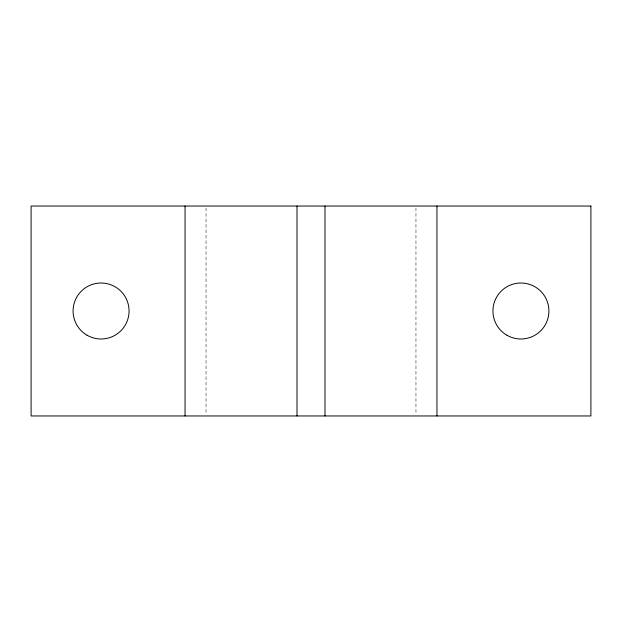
<?xml version="1.0" encoding="UTF-8"?>
<svg xmlns="http://www.w3.org/2000/svg" width="622" height="622" viewBox="0 0 622 622"><rect width="100%" height="100%" fill="white"/><g stroke="black" fill="none" stroke-linecap="round" stroke-linejoin="round"><path stroke-width="0.47" stroke-dasharray="3.11 2.33" d="M415.962 207.981L415.962 414.019M206.037 207.981L206.037 414.019"/><path stroke-width="0.93" d="M436.955 206.037L436.955 415.962M324.995 206.037L324.995 415.962M297.005 206.037L297.005 415.962M185.045 206.037L185.045 415.962M590.9 206.037L31.1 206.037L31.1 415.962L590.9 415.962L590.9 206.037M87.08 335.242A27.99 27.99 0 0 0 129.065 311A27.99 27.99 0 0 0 87.08 286.758A27.99 27.99 0 0 0 87.08 335.242M506.93 335.242A27.99 27.99 0 0 0 548.915 311A27.99 27.99 0 0 0 506.93 286.758A27.99 27.99 0 0 0 506.93 335.242"/></g></svg>
